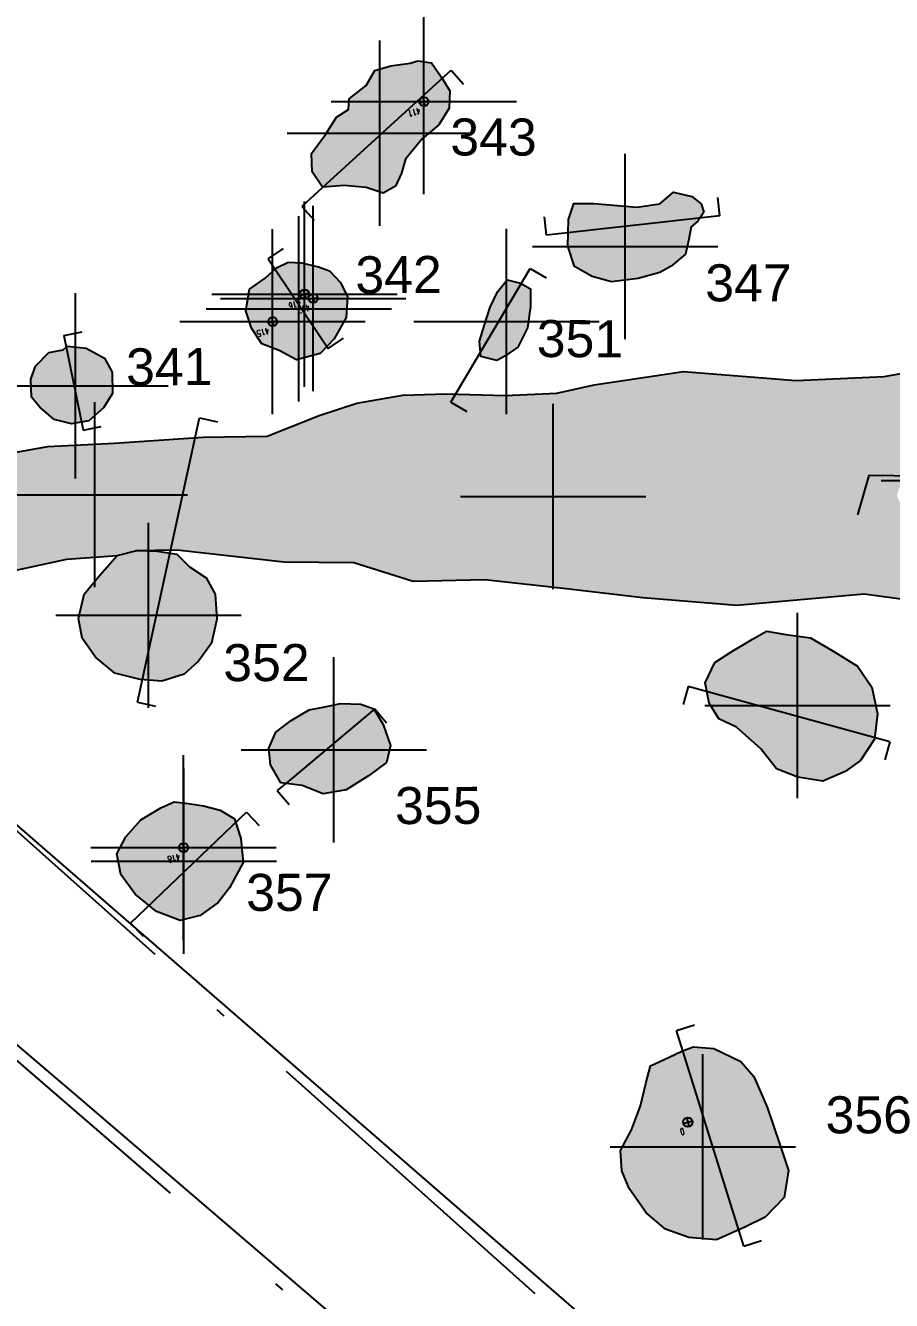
# Model space of a CAD drawing. Header units: millimetres. Extents: x 4462692 to 4462814, y 5793999 to 5794154.
# Drawn here: x 4462751.21 to 4462760.55, y 5794045.21 to 5794058.97 of the extents above; entities that cross this region are included whole.
import ezdxf
from ezdxf.enums import TextEntityAlignment as Align

# ---------------------------------------------------------------- set-up
doc = ezdxf.new("R2010")
doc.units = ezdxf.units.MM
doc.header["$PDMODE"] = 2
doc.header["$PDSIZE"] = -1
doc.linetypes.add('ACAD_ISO10W100', pattern=[18, 12, -3, 0, -3])
for name, color, linetype in [('00Befund', 36, 'Continuous'), ('00BefundNr', 36, 'Continuous'), ('00Profil', 5, 'Continuous'), ('Bronzenadel', 124, 'Continuous'), ('GGuk', 7, 'Continuous'), ('Gruben', 252, 'Continuous'), ('GUK', 90, 'ACAD_ISO10W100'), ('Höhenpunkte Befunde', 7, 'Continuous'), ('Keramik Pl.1', 60, 'Continuous'), ('Pfosten', 254, 'Continuous'), ('Salzmünder Kultur', 132, 'Continuous'), ('SBZ EZ', 16, 'Continuous')]:
    doc.layers.add(name, color=color, linetype=linetype)
doc.styles.add('ROMANS', font='ROMANS.shx', dxfattribs={"width": 0.75})
doc.styles.get("Standard").update_dxf_attribs({"font": 'arial.ttf'})

# ---------------------------------------------------------------- blocks, each defined once
blk = doc.blocks.new('MESSPUNKT')
for p, q in [((0, -0.04), (0, 0.04)), ((0.04, 0), (-0.04, 0))]:
    blk.add_line(p, q)
blk.add_circle((0, 0), 0.05)
at = {"style": 'ROMANS', "width": 0.75, "flags": 1}
for tag, p in [('STANDPUNKT', (-0.06, -0.05)), ('MESSWERT', (-0.06, 0.05)), ('KOORDINATEN', (-0.06, -0.15))]:
    blk.add_attdef(tag, text='', height=0.07, dxfattribs=at).set_placement(p, align=Align.RIGHT)
at = {"style": 'ROMANS', "width": 0.75}
for tag, p in [('NUMMER', (0.06, 0.05)), ('INFO', (0.06, -0.15))]:
    blk.add_attdef(tag, p, '', height=0.07, dxfattribs=at)

msp = doc.modelspace()

# ---------------------------------------------------------------- hatches: boundary and pattern name
at = {"layer": 'Gruben'}
h = msp.add_hatch(color=256, dxfattribs=at)
h.dxf.hatch_style = 1
h.paths.add_polyline_path([(4462757.197, 5794063.979), (4462757.439, 5794063.905), (4462757.657, 5794063.891), (4462757.86, 5794063.659), (4462758.03, 5794063.361), (4462758.031, 5794063.01), (4462757.996, 5794062.656), (4462757.815, 5794062.433), (4462757.584, 5794062.181), (4462757.205, 5794062.168), (4462756.897, 5794062.221), (4462756.648, 5794062.35), (4462756.456, 5794062.488), (4462756.293, 5794062.471), (4462756.094, 5794062.484), (4462755.935, 5794062.627), (4462755.865, 5794062.917), (4462755.918, 5794063.052), (4462755.989, 5794063.139), (4462756.055, 5794063.319), (4462755.905, 5794063.63), (4462755.912, 5794063.797), (4462756.117, 5794063.843), (4462756.241, 5794063.796), (4462756.563, 5794063.911), (4462756.921, 5794064.045), (4462757.09, 5794064.043)])
h.paths.add_polyline_path([(4462756.993, 5794061.547), (4462757.268, 5794061.478), (4462757.462, 5794061.388), (4462757.646, 5794061.212), (4462757.706, 5794061.025), (4462757.748, 5794060.834), (4462757.781, 5794060.577), (4462757.708, 5794060.401), (4462757.557, 5794060.254), (4462757.39, 5794060.222), (4462757.16, 5794060.31), (4462757.079, 5794060.438), (4462756.995, 5794060.547), (4462756.847, 5794060.656), (4462756.71, 5794060.735), (4462756.579, 5794060.881), (4462756.509, 5794061.035), (4462756.544, 5794061.203), (4462756.599, 5794061.386), (4462756.774, 5794061.504)])
h.paths.add_polyline_path([(4462755.079, 5794062.842), (4462755.257, 5794062.724), (4462755.414, 5794062.506), (4462755.48, 5794062.228), (4462755.446, 5794062.036), (4462755.367, 5794061.789), (4462755.137, 5794061.68), (4462754.809, 5794061.538), (4462754.481, 5794061.586), (4462754.169, 5794061.679), (4462753.937, 5794061.76), (4462753.81, 5794061.975), (4462753.791, 5794062.251), (4462753.82, 5794062.399), (4462753.911, 5794062.597), (4462754.063, 5794062.797), (4462754.271, 5794062.91), (4462754.459, 5794062.978), (4462754.665, 5794062.977), (4462754.892, 5794062.919)])
h.paths.add_polyline_path([(4462741.575, 5794063.998), (4462741.683, 5794064.048), (4462741.856, 5794064.047), (4462742.021, 5794063.937), (4462742.204, 5794063.831), (4462742.356, 5794063.703), (4462742.474, 5794063.564), (4462742.53, 5794063.406), (4462742.455, 5794063.261), (4462742.259, 5794062.972), (4462742.053, 5794062.72), (4462741.892, 5794062.569), (4462741.671, 5794062.543), (4462741.485, 5794062.623), (4462741.425, 5794062.732), (4462741.451, 5794062.936), (4462741.45, 5794063.104), (4462741.442, 5794063.335), (4462741.425, 5794063.539), (4462741.42, 5794063.724), (4462741.477, 5794063.858)])
h.paths.add_polyline_path([(4462750.101, 5794057.149), (4462750.245, 5794057.039), (4462750.35, 5794056.957), (4462750.469, 5794056.867), (4462750.602, 5794056.861), (4462750.688, 5794056.768), (4462750.765, 5794056.666), (4462750.873, 5794056.41), (4462750.911, 5794056.263), (4462750.87, 5794056.08), (4462750.845, 5794055.858), (4462750.837, 5794055.666), (4462750.68, 5794055.542), (4462750.459, 5794055.477), (4462750.28, 5794055.358), (4462750.005, 5794055.185), (4462749.547, 5794054.912), (4462749.273, 5794054.717), (4462749.021, 5794054.696), (4462748.815, 5794054.72), (4462748.559, 5794054.848), (4462748.341, 5794055.06), (4462748.174, 5794055.283), (4462748.054, 5794055.564), (4462747.973, 5794055.855), (4462748.039, 5794056.242), (4462748.116, 5794056.512), (4462748.223, 5794056.625), (4462748.361, 5794056.777), (4462748.546, 5794056.878), (4462748.748, 5794057.014), (4462748.962, 5794057.035), (4462749.16, 5794057.003), (4462749.389, 5794057.001), (4462749.663, 5794057.119), (4462749.918, 5794057.186)])
h.paths.add_polyline_path([(4462754.49, 5794056.328), (4462754.603, 5794056.204), (4462754.684, 5794056.048), (4462754.667, 5794055.822), (4462754.54, 5794055.593), (4462754.387, 5794055.433), (4462754.131, 5794055.364), (4462753.944, 5794055.468), (4462753.757, 5794055.538), (4462753.647, 5794055.706), (4462753.584, 5794055.896), (4462753.625, 5794056.127), (4462753.793, 5794056.246), (4462753.915, 5794056.36), (4462754.042, 5794056.419), (4462754.188, 5794056.414), (4462754.37, 5794056.37)])
h.paths.add_polyline_path([(4462758.5, 5794057.049), (4462758.53, 5794056.96), (4462758.463, 5794056.863), (4462758.392, 5794056.803), (4462758.362, 5794056.649), (4462758.33, 5794056.506), (4462758.176, 5794056.377), (4462758.052, 5794056.308), (4462757.819, 5794056.242), (4462757.532, 5794056.208), (4462757.323, 5794056.264), (4462757.131, 5794056.374), (4462757.059, 5794056.593), (4462757.067, 5794056.88), (4462757.124, 5794057.055), (4462757.341, 5794057.055), (4462757.804, 5794057.012), (4462758.052, 5794057.051), (4462758.2, 5794057.174), (4462758.398, 5794057.13)])
h = msp.add_hatch(color=256, dxfattribs=at)
h.dxf.hatch_style = 1
h.paths.add_polyline_path([(4462751.657, 5794055.512), (4462751.862, 5794055.493), (4462752.059, 5794055.384), (4462752.142, 5794055.232), (4462752.147, 5794055.003), (4462752.048, 5794054.847), (4462751.893, 5794054.708), (4462751.704, 5794054.676), (4462751.516, 5794054.722), (4462751.361, 5794054.854), (4462751.274, 5794054.963), (4462751.264, 5794055.157), (4462751.317, 5794055.297), (4462751.46, 5794055.444), (4462751.614, 5794055.474)])
h.paths.add_polyline_path([(4462755.441, 5794058.595), (4462755.589, 5794058.572), (4462755.693, 5794058.422), (4462755.787, 5794058.269), (4462755.779, 5794058.084), (4462755.668, 5794057.902), (4462755.487, 5794057.752), (4462755.31, 5794057.533), (4462755.267, 5794057.38), (4462755.202, 5794057.239), (4462755.066, 5794057.164), (4462754.883, 5794057.225), (4462754.647, 5794057.249), (4462754.412, 5794057.229), (4462754.3, 5794057.396), (4462754.296, 5794057.594), (4462754.445, 5794057.799), (4462754.563, 5794057.985), (4462754.694, 5794058.069), (4462754.701, 5794058.185), (4462754.884, 5794058.328), (4462754.976, 5794058.489), (4462755.151, 5794058.541), (4462755.36, 5794058.567)])
h.paths.add_polyline_path([(4462756.406, 5794056.231), (4462756.551, 5794056.194), (4462756.657, 5794056.134), (4462756.656, 5794055.942), (4462756.625, 5794055.711), (4462756.52, 5794055.502), (4462756.381, 5794055.406), (4462756.294, 5794055.359), (4462756.123, 5794055.402), (4462756.108, 5794055.567), (4462756.16, 5794055.745), (4462756.223, 5794055.936), (4462756.302, 5794056.101)])
h.paths.add_polyline_path([(4462766.77, 5794058.638), (4462766.911, 5794058.497), (4462767.033, 5794058.345), (4462767.136, 5794058.082), (4462767.166, 5794057.952), (4462767.13, 5794057.791), (4462766.982, 5794057.649), (4462766.793, 5794057.599), (4462766.516, 5794057.648), (4462766.289, 5794057.72), (4462766.129, 5794057.836), (4462766.057, 5794058.019), (4462766.128, 5794058.248), (4462766.171, 5794058.416), (4462766.298, 5794058.501), (4462766.523, 5794058.589)])
h = msp.add_hatch(color=256, dxfattribs=at)
h.dxf.hatch_style = 1
h.paths.add_polyline_path([(4462759.496, 5794044.352), (4462759.671, 5794044.321), (4462759.829, 5794044.308), (4462760, 5794044.264), (4462760.157, 5794044.144), (4462760.226, 5794044), (4462760.286, 5794043.744), (4462760.262, 5794043.545), (4462760.198, 5794043.379), (4462760.126, 5794043.211), (4462759.973, 5794043.14), (4462759.785, 5794043.184), (4462759.582, 5794043.282), (4462759.349, 5794043.347), (4462759.168, 5794043.513), (4462759.095, 5794043.664), (4462759.103, 5794043.969), (4462759.101, 5794044.111), (4462759.288, 5794044.251)])
h.paths.add_polyline_path([(4462754.966, 5794051.6), (4462755.067, 5794051.428), (4462755.148, 5794051.202), (4462755.103, 5794051.02), (4462754.909, 5794050.876), (4462754.67, 5794050.723), (4462754.419, 5794050.681), (4462754.195, 5794050.772), (4462753.962, 5794050.799), (4462753.851, 5794050.994), (4462753.834, 5794051.174), (4462753.91, 5794051.347), (4462754.076, 5794051.472), (4462754.268, 5794051.589), (4462754.439, 5794051.62), (4462754.608, 5794051.656), (4462754.826, 5794051.648)])
at = {"layer": 'Pfosten'}
h = msp.add_hatch(color=256, dxfattribs=at)
h.dxf.hatch_style = 1
h.paths.add_polyline_path([(4462727.865, 5794052.01), (4462727.97, 5794051.89), (4462727.932, 5794051.766), (4462727.861, 5794051.677), (4462727.759, 5794051.618), (4462727.691, 5794051.612), (4462727.583, 5794051.659), (4462727.493, 5794051.719), (4462727.501, 5794051.818), (4462727.526, 5794051.908), (4462727.554, 5794051.956), (4462727.69, 5794052.037), (4462727.758, 5794052.007)])
h.paths.add_polyline_path([(4462728.256, 5794052.972), (4462728.3, 5794052.856), (4462728.305, 5794052.741), (4462728.265, 5794052.64), (4462728.126, 5794052.607), (4462728.029, 5794052.575), (4462727.885, 5794052.667), (4462727.837, 5794052.792), (4462727.861, 5794052.874), (4462727.9, 5794053.055), (4462727.99, 5794053.084), (4462728.127, 5794053.048), (4462728.189, 5794053.001)])
h.paths.add_polyline_path([(4462732.558, 5794052.79), (4462732.558, 5794052.722), (4462732.53, 5794052.641), (4462732.417, 5794052.547), (4462732.34, 5794052.492), (4462732.237, 5794052.443), (4462732.154, 5794052.449), (4462732.074, 5794052.577), (4462732.092, 5794052.662), (4462732.182, 5794052.747), (4462732.282, 5794052.771), (4462732.378, 5794052.796), (4462732.515, 5794052.847)])
h.paths.add_polyline_path([(4462729.995, 5794056.854), (4462730.011, 5794056.776), (4462729.973, 5794056.672), (4462729.866, 5794056.615), (4462729.767, 5794056.553), (4462729.66, 5794056.529), (4462729.571, 5794056.534), (4462729.492, 5794056.622), (4462729.446, 5794056.705), (4462729.468, 5794056.82), (4462729.527, 5794056.88), (4462729.586, 5794056.914), (4462729.707, 5794056.962), (4462729.768, 5794056.986), (4462729.887, 5794056.962), (4462729.994, 5794056.917)])
h.paths.add_polyline_path([(4462728.704, 5794056.62), (4462728.73, 5794056.528), (4462728.767, 5794056.42), (4462728.737, 5794056.307), (4462728.68, 5794056.205), (4462728.578, 5794056.163), (4462728.444, 5794056.187), (4462728.404, 5794056.242), (4462728.293, 5794056.353), (4462728.302, 5794056.543), (4462728.327, 5794056.566), (4462728.42, 5794056.64), (4462728.526, 5794056.682), (4462728.629, 5794056.656)])
h.paths.add_polyline_path([(4462734.644, 5794054.277), (4462734.644, 5794054.192), (4462734.647, 5794054.063), (4462734.565, 5794054.002), (4462734.492, 5794053.932), (4462734.407, 5794053.865), (4462734.292, 5794053.74), (4462734.175, 5794053.754), (4462734.052, 5794053.749), (4462734.019, 5794053.811), (4462733.995, 5794053.918), (4462734.054, 5794054.015), (4462734.123, 5794054.143), (4462734.195, 5794054.229), (4462734.297, 5794054.261), (4462734.383, 5794054.3), (4462734.52, 5794054.338), (4462734.579, 5794054.312)])
h.paths.add_polyline_path([(4462736.169, 5794055.209), (4462736.234, 5794055.133), (4462736.161, 5794055.039), (4462736.077, 5794055.019), (4462736.005, 5794055.054), (4462735.962, 5794055.09), (4462735.961, 5794055.204), (4462736.034, 5794055.228)])
h.paths.add_polyline_path([(4462735.541, 5794055.434), (4462735.591, 5794055.344), (4462735.635, 5794055.304), (4462735.612, 5794055.245), (4462735.533, 5794055.251), (4462735.464, 5794055.235), (4462735.439, 5794055.298), (4462735.432, 5794055.367), (4462735.452, 5794055.423)])
h.paths.add_polyline_path([(4462734.32, 5794057.107), (4462734.401, 5794057.073), (4462734.409, 5794056.98), (4462734.364, 5794056.908), (4462734.274, 5794056.905), (4462734.229, 5794056.958), (4462734.197, 5794057.023), (4462734.229, 5794057.09), (4462734.248, 5794057.131)])
h.paths.add_polyline_path([(4462733.59, 5794058.96), (4462733.711, 5794058.93), (4462733.772, 5794058.891), (4462733.833, 5794058.788), (4462733.867, 5794058.688), (4462733.865, 5794058.585), (4462733.86, 5794058.508), (4462733.726, 5794058.486), (4462733.626, 5794058.495), (4462733.532, 5794058.559), (4462733.455, 5794058.685), (4462733.442, 5794058.809), (4462733.468, 5794058.924)])
h.paths.add_polyline_path([(4462733.302, 5794059.151), (4462733.422, 5794059.076), (4462733.466, 5794058.974), (4462733.415, 5794058.815), (4462733.414, 5794058.728), (4462733.37, 5794058.6), (4462733.191, 5794058.551), (4462733.041, 5794058.597), (4462732.895, 5794058.688), (4462732.913, 5794058.89), (4462732.935, 5794058.96), (4462732.969, 5794059.081), (4462733.064, 5794059.177), (4462733.178, 5794059.199)])
h.paths.add_polyline_path([(4462739.546, 5794050.276), (4462739.577, 5794050.021), (4462739.644, 5794049.856), (4462739.655, 5794049.673), (4462739.655, 5794049.459), (4462739.587, 5794049.26), (4462739.516, 5794049.133), (4462739.383, 5794049.101), (4462739.18, 5794049.169), (4462739.047, 5794049.325), (4462739.017, 5794049.457), (4462738.939, 5794049.606), (4462738.89, 5794049.786), (4462738.846, 5794050.018), (4462738.936, 5794050.203), (4462739.052, 5794050.285), (4462739.122, 5794050.399), (4462739.261, 5794050.435), (4462739.422, 5794050.374), (4462739.5, 5794050.344)])
h.paths.add_polyline_path([(4462739.275, 5794047.38), (4462738.865, 5794046.969), (4462739.022, 5794046.935), (4462739.141, 5794046.944), (4462739.191, 5794047.012), (4462739.25, 5794047.155), (4462739.265, 5794047.308)])
h.paths.add_polyline_path([(4462740.074, 5794046.735), (4462739.84, 5794046.981), (4462739.771, 5794046.871), (4462739.77, 5794046.753), (4462739.857, 5794046.696), (4462739.992, 5794046.693)])
h.paths.add_polyline_path([(4462739.997, 5794045.452), (4462739.971, 5794045.324), (4462739.858, 5794045.202), (4462739.706, 5794045.192), (4462739.558, 5794045.233), (4462739.519, 5794045.321), (4462739.567, 5794045.472), (4462739.699, 5794045.539), (4462739.835, 5794045.555), (4462739.933, 5794045.515)])
h.paths.add_polyline_path([(4462741.109, 5794044.031), (4462741.199, 5794043.865), (4462741.264, 5794043.711), (4462741.164, 5794043.565), (4462741.046, 5794043.477), (4462740.878, 5794043.475), (4462740.706, 5794043.553), (4462740.692, 5794043.702), (4462740.738, 5794043.864), (4462740.836, 5794044.042), (4462740.987, 5794044.029)])
h.paths.add_polyline_path([(4462741.511, 5794043.048), (4462741.579, 5794042.935), (4462741.618, 5794042.829), (4462741.597, 5794042.666), (4462741.469, 5794042.586), (4462741.382, 5794042.566), (4462741.187, 5794042.63), (4462741.098, 5794042.761), (4462741.123, 5794042.846), (4462741.157, 5794042.957), (4462741.272, 5794043.069), (4462741.426, 5794043.069)])
h.paths.add_polyline_path([(4462741.927, 5794044.657), (4462742.024, 5794044.521), (4462742.108, 5794044.371), (4462741.971, 5794044.246), (4462741.806, 5794044.206), (4462741.713, 5794044.281), (4462741.668, 5794044.446), (4462741.73, 5794044.57), (4462741.81, 5794044.685)])
h.paths.add_polyline_path([(4462744.653, 5794047.298), (4462744.849, 5794047.221), (4462744.883, 5794047.101), (4462744.882, 5794046.956), (4462744.757, 5794046.821), (4462744.647, 5794046.77), (4462744.445, 5794046.77), (4462744.327, 5794046.925), (4462744.269, 5794047.052), (4462744.397, 5794047.207), (4462744.501, 5794047.263)])
h.paths.add_polyline_path([(4462744.782, 5794046.38), (4462744.84, 5794046.226), (4462744.813, 5794046.073), (4462744.707, 5794045.918), (4462744.567, 5794045.945), (4462744.41, 5794045.983), (4462744.36, 5794046.11), (4462744.304, 5794046.225), (4462744.34, 5794046.379), (4462744.473, 5794046.498), (4462744.594, 5794046.462), (4462744.683, 5794046.442)])
h.paths.add_polyline_path([(4462762.56, 5794048.925), (4462762.675, 5794048.999), (4462762.812, 5794048.914), (4462762.857, 5794048.814), (4462762.763, 5794048.724), (4462762.675, 5794048.669), (4462762.581, 5794048.715), (4462762.514, 5794048.827)])
h.paths.add_polyline_path([(4462762.487, 5794050.303), (4462762.66, 5794050.333), (4462762.744, 5794050.291), (4462762.832, 5794050.169), (4462762.812, 5794049.973), (4462762.716, 5794049.874), (4462762.519, 5794049.925), (4462762.426, 5794050.067), (4462762.438, 5794050.206)])
h.paths.add_polyline_path([(4462763.2, 5794050.489), (4462763.337, 5794050.553), (4462763.479, 5794050.48), (4462763.542, 5794050.329), (4462763.513, 5794050.162), (4462763.354, 5794050.089), (4462763.21, 5794050.13), (4462763.123, 5794050.22), (4462763.112, 5794050.378)])
h.paths.add_polyline_path([(4462763.908, 5794050.368), (4462764.067, 5794050.326), (4462764.161, 5794050.242), (4462764.106, 5794050.094), (4462763.999, 5794050.016), (4462763.865, 5794050.09), (4462763.815, 5794050.188), (4462763.852, 5794050.325)])
h.paths.add_polyline_path([(4462764.158, 5794051.085), (4462764.376, 5794051.112), (4462764.518, 5794051.052), (4462764.64, 5794050.855), (4462764.602, 5794050.689), (4462764.456, 5794050.519), (4462764.249, 5794050.467), (4462764.056, 5794050.601), (4462763.997, 5794050.786), (4462764.042, 5794050.94)])
h.paths.add_polyline_path([(4462765.545, 5794051.398), (4462765.677, 5794051.484), (4462765.874, 5794051.516), (4462765.961, 5794051.439), (4462766.041, 5794051.298), (4462766.013, 5794051.13), (4462765.891, 5794050.983), (4462765.739, 5794050.962), (4462765.627, 5794050.979), (4462765.499, 5794051.089), (4462765.481, 5794051.276)])
h.paths.add_polyline_path([(4462767.44, 5794051.631), (4462767.58, 5794051.573), (4462767.638, 5794051.435), (4462767.603, 5794051.293), (4462767.477, 5794051.239), (4462767.313, 5794051.264), (4462767.262, 5794051.342), (4462767.27, 5794051.519), (4462767.332, 5794051.592)])
h.paths.add_polyline_path([(4462768.495, 5794051.408), (4462768.614, 5794051.456), (4462768.74, 5794051.351), (4462768.734, 5794051.199), (4462768.676, 5794051.062), (4462768.522, 5794051.04), (4462768.379, 5794051.108), (4462768.318, 5794051.212), (4462768.333, 5794051.365)])
h.paths.add_polyline_path([(4462768.135, 5794053.456), (4462768.29, 5794053.467), (4462768.401, 5794053.387), (4462768.448, 5794053.234), (4462768.374, 5794053.09), (4462768.287, 5794052.988), (4462768.157, 5794052.935), (4462768.011, 5794053.028), (4462768.009, 5794053.147), (4462768.018, 5794053.261)])
edge = h.paths.add_edge_path()
edge.add_line((4462767.778, 5794050.921), (4462767.699, 5794050.856))
edge.add_line((4462767.778, 5794050.921), (4462767.878, 5794050.89))
edge.add_line((4462767.878, 5794050.89), (4462767.992, 5794050.817))
edge.add_line((4462767.992, 5794050.817), (4462768.048, 5794050.686))
edge.add_line((4462768.048, 5794050.686), (4462767.935, 5794050.626))
edge.add_line((4462767.935, 5794050.626), (4462767.849, 5794050.546))
edge.add_line((4462767.849, 5794050.546), (4462767.748, 5794050.622))
edge.add_line((4462767.748, 5794050.622), (4462767.667, 5794050.758))
edge.add_line((4462767.667, 5794050.758), (4462767.699, 5794050.856))
edge.add_line((4462767.699, 5794050.856), (4462767.778, 5794050.921))
at = {"layer": 'Salzmünder Kultur'}
h = msp.add_hatch(color=256, dxfattribs=at)
h.dxf.hatch_style = 1
h.paths.add_polyline_path([(4462765.976, 5794054.14), (4462766.368, 5794054.097), (4462766.84, 5794054.174), (4462767.484, 5794054.228), (4462768.209, 5794054.217), (4462768.883, 5794054.339), (4462769.515, 5794054.39), (4462770.063, 5794054.368), (4462770.769, 5794054.318), (4462771.338, 5794054.373), (4462771.959, 5794054.422), (4462773.432, 5794056.114), (4462772.757, 5794056.087), (4462772.142, 5794056.016), (4462771.674, 5794055.874), (4462771.391, 5794055.827), (4462771.498, 5794055.731), (4462771.524, 5794055.585), (4462771.484, 5794055.435), (4462771.358, 5794055.288), (4462771.221, 5794055.256), (4462771.067, 5794055.337), (4462770.93, 5794055.507), (4462770.945, 5794055.63), (4462771.05, 5794055.767), (4462770.662, 5794055.542), (4462770.136, 5794055.465), (4462769.571, 5794055.496), (4462769.131, 5794055.597), (4462768.911, 5794055.629), (4462768.816, 5794055.489), (4462768.68, 5794055.309), (4462768.489, 5794055.234), (4462768.302, 5794055.204), (4462768.133, 5794055.266), (4462767.949, 5794055.433), (4462767.897, 5794055.658), (4462767.918, 5794055.88), (4462767.536, 5794055.979), (4462767.193, 5794056.001), (4462766.344, 5794055.879), (4462766.187, 5794055.619), (4462766.012, 5794055.304), (4462765.792, 5794055.047), (4462765.531, 5794054.862), (4462765.278, 5794054.664), (4462764.985, 5794054.561), (4462764.729, 5794054.486), (4462764.494, 5794054.556), (4462764.277, 5794054.704), (4462764.067, 5794054.843), (4462763.923, 5794055.054), (4462763.727, 5794055.392), (4462763.628, 5794055.631), (4462763.468, 5794055.888), (4462762.713, 5794055.511), (4462762.198, 5794055.378), (4462761.619, 5794055.395), (4462761.099, 5794055.296), (4462760.474, 5794055.185), (4462759.524, 5794055.142), (4462758.309, 5794055.24), (4462757.345, 5794055.096), (4462756.942, 5794055.007), (4462756.385, 5794054.981), (4462755.747, 5794054.998), (4462755.281, 5794054.984), (4462754.784, 5794054.898), (4462754.376, 5794054.764), (4462753.816, 5794054.541), (4462753.124, 5794054.53), (4462751.449, 5794054.429), (4462751.107, 5794054.369), (4462750.76, 5794054.407), (4462750.496, 5794054.381), (4462750.19, 5794054.258), (4462749.899, 5794054.089), (4462749.526, 5794053.928), (4462749.225, 5794053.821), (4462748.862, 5794053.718), (4462748.638, 5794053.744), (4462748.202, 5794053.75), (4462747.843, 5794053.711), (4462747.437, 5794053.563), (4462748.31, 5794052.784), (4462748.881, 5794052.326), (4462749.304, 5794052.436), (4462749.995, 5794052.715), (4462750.821, 5794053.035), (4462751.653, 5794053.214), (4462752.198, 5794053.255), (4462752.409, 5794053.308), (4462752.843, 5794053.315), (4462753.997, 5794053.184), (4462754.752, 5794053.178), (4462755.392, 5794052.975), (4462756.165, 5794052.995), (4462757.043, 5794052.898), (4462757.871, 5794052.799), (4462758.884, 5794052.719), (4462760.259, 5794052.84), (4462761.078, 5794052.728), (4462762.239, 5794052.969), (4462763.32, 5794053.263), (4462764.225, 5794053.447), (4462765.343, 5794053.739)])
h.paths.add_polyline_path([(4462760.612, 5794053.901), (4462760.679, 5794054.106), (4462760.747, 5794054.325), (4462760.881, 5794054.504), (4462761.032, 5794054.634), (4462761.253, 5794054.688), (4462761.495, 5794054.727), (4462761.673, 5794054.716), (4462761.812, 5794054.659), (4462762.004, 5794054.539), (4462762.061, 5794054.337), (4462762.099, 5794054.049), (4462762.055, 5794053.771), (4462761.893, 5794053.643), (4462761.661, 5794053.525), (4462761.355, 5794053.516), (4462761.062, 5794053.619), (4462760.842, 5794053.639), (4462760.683, 5794053.732)], flags=16)
at = {"layer": 'SBZ EZ'}
h = msp.add_hatch(color=256, dxfattribs=at)
h.dxf.hatch_style = 1
h.paths.add_polyline_path([(4462752.962, 5794050.576), (4462753.127, 5794050.55), (4462753.307, 5794050.506), (4462753.465, 5794050.411), (4462753.533, 5794050.2), (4462753.557, 5794049.941), (4462753.41, 5794049.667), (4462753.288, 5794049.509), (4462753.091, 5794049.369), (4462752.877, 5794049.315), (4462752.623, 5794049.411), (4462752.391, 5794049.599), (4462752.236, 5794049.809), (4462752.194, 5794050.034), (4462752.289, 5794050.217), (4462752.453, 5794050.399), (4462752.668, 5794050.529), (4462752.811, 5794050.594)])
h.paths.add_polyline_path([(4462752.198, 5794053.255), (4462752.409, 5794053.308), (4462752.628, 5794053.301), (4462752.842, 5794053.269), (4462752.978, 5794053.132), (4462753.156, 5794053.012), (4462753.253, 5794052.836), (4462753.273, 5794052.566), (4462753.216, 5794052.306), (4462753.073, 5794052.113), (4462752.919, 5794051.972), (4462752.679, 5794051.897), (4462752.447, 5794051.916), (4462752.172, 5794051.983), (4462751.965, 5794052.156), (4462751.819, 5794052.361), (4462751.778, 5794052.575), (4462751.841, 5794052.838), (4462752.011, 5794053.04)])
h = msp.add_hatch(color=256, dxfattribs=at)
h.dxf.hatch_style = 1
h.paths.add_polyline_path([(4462758.646, 5794052.099), (4462758.831, 5794052.217), (4462759.052, 5794052.35), (4462759.206, 5794052.438), (4462759.413, 5794052.401), (4462759.681, 5794052.364), (4462759.933, 5794052.216), (4462760.186, 5794052.06), (4462760.34, 5794051.833), (4462760.403, 5794051.546), (4462760.37, 5794051.27), (4462760.219, 5794051.04), (4462760.052, 5794050.923), (4462759.813, 5794050.819), (4462759.544, 5794050.862), (4462759.313, 5794050.952), (4462759.145, 5794051.167), (4462758.88, 5794051.401), (4462758.69, 5794051.49), (4462758.587, 5794051.659), (4462758.541, 5794051.88)])
h = msp.add_hatch(color=256, dxfattribs=at)
h.dxf.hatch_style = 1
h.paths.add_polyline_path([(4462758.413, 5794047.95), (4462758.637, 5794047.932), (4462758.927, 5794047.793), (4462759.067, 5794047.629), (4462759.211, 5794047.297), (4462759.35, 5794046.896), (4462759.443, 5794046.616), (4462759.394, 5794046.323), (4462759.19, 5794046.11), (4462758.978, 5794046.008), (4462758.664, 5794045.867), (4462758.368, 5794045.893), (4462758.115, 5794045.982), (4462757.905, 5794046.158), (4462757.723, 5794046.421), (4462757.642, 5794046.61), (4462757.63, 5794046.829), (4462757.748, 5794047.054), (4462757.846, 5794047.313), (4462757.902, 5794047.555), (4462757.953, 5794047.745), (4462758.153, 5794047.838), (4462758.292, 5794047.902)])

# ---------------------------------------------------------------- linework, layer by layer
at = {"layer": '00Befund'}
for points in [[(4462755.441, 5794058.595, 52.365), (4462755.589, 5794058.572, 52.397), (4462755.693, 5794058.422, 52.404), (4462755.787, 5794058.269, 52.377), (4462755.779, 5794058.084, 52.408), (4462755.668, 5794057.902, 52.424), (4462755.487, 5794057.752, 52.402), (4462755.31, 5794057.533, 52.416), (4462755.267, 5794057.38, 52.411), (4462755.202, 5794057.239, 52.416), (4462755.066, 5794057.164, 52.428), (4462754.883, 5794057.225, 52.415), (4462754.647, 5794057.249, 52.429), (4462754.412, 5794057.229, 52.422), (4462754.3, 5794057.396, 52.435), (4462754.296, 5794057.594, 52.465), (4462754.445, 5794057.799, 52.467), (4462754.563, 5794057.985, 52.446), (4462754.694, 5794058.069, 52.454), (4462754.701, 5794058.185, 52.42), (4462754.884, 5794058.328, 52.411), (4462754.976, 5794058.489, 52.378), (4462755.151, 5794058.541, 52.391), (4462755.36, 5794058.567, 52.387)], [(4462758.5, 5794057.049, 52.388), (4462758.53, 5794056.96, 52.392), (4462758.463, 5794056.863, 52.371), (4462758.392, 5794056.803, 52.365), (4462758.362, 5794056.649, 52.383), (4462758.33, 5794056.506, 52.393), (4462758.176, 5794056.377, 52.408), (4462758.052, 5794056.308, 52.432), (4462757.819, 5794056.242, 52.432), (4462757.532, 5794056.208, 52.415), (4462757.323, 5794056.264, 52.425), (4462757.131, 5794056.374, 52.436), (4462757.059, 5794056.593, 52.439), (4462757.067, 5794056.88, 52.391), (4462757.124, 5794057.055, 52.419), (4462757.341, 5794057.055, 52.436), (4462757.804, 5794057.012, 52.395), (4462758.052, 5794057.051, 52.393), (4462758.2, 5794057.174, 52.359), (4462758.398, 5794057.13, 52.388)], [(4462754.49, 5794056.328, 52.421), (4462754.603, 5794056.204, 52.441), (4462754.684, 5794056.048, 52.429), (4462754.667, 5794055.822, 52.45), (4462754.54, 5794055.593, 52.456), (4462754.387, 5794055.433, 52.444), (4462754.131, 5794055.364, 52.455), (4462753.944, 5794055.468, 52.464), (4462753.757, 5794055.538, 52.458), (4462753.647, 5794055.706, 52.447), (4462753.584, 5794055.896, 52.447), (4462753.625, 5794056.127, 52.445), (4462753.793, 5794056.246, 52.447), (4462753.915, 5794056.36, 52.461), (4462754.042, 5794056.419, 52.449), (4462754.188, 5794056.414, 52.444), (4462754.37, 5794056.37, 52.437)], [(4462756.406, 5794056.231, 52.449), (4462756.551, 5794056.194, 52.454), (4462756.657, 5794056.134, 52.461), (4462756.656, 5794055.942, 52.463), (4462756.625, 5794055.711, 52.474), (4462756.52, 5794055.502, 52.446), (4462756.381, 5794055.406, 52.45), (4462756.294, 5794055.359, 52.473), (4462756.123, 5794055.402, 52.467), (4462756.108, 5794055.567, 52.461), (4462756.16, 5794055.745, 52.476), (4462756.223, 5794055.936, 52.482), (4462756.302, 5794056.101, 52.468)], [(4462751.657, 5794055.512, 52.451), (4462751.862, 5794055.493, 52.449), (4462752.059, 5794055.384, 52.458), (4462752.142, 5794055.232, 52.463), (4462752.147, 5794055.003, 52.458), (4462752.048, 5794054.847, 52.446), (4462751.893, 5794054.708, 52.461), (4462751.704, 5794054.676, 52.452), (4462751.516, 5794054.722, 52.456), (4462751.361, 5794054.854, 52.463), (4462751.274, 5794054.963, 52.453), (4462751.264, 5794055.157, 52.455), (4462751.317, 5794055.297, 52.453), (4462751.46, 5794055.444, 52.467), (4462751.614, 5794055.474, 52.453)], [(4462752.198, 5794053.255, 52.469), (4462752.409, 5794053.308, 52.459), (4462752.628, 5794053.301, 52.481), (4462752.842, 5794053.269, 52.482), (4462752.978, 5794053.132, 52.502), (4462753.156, 5794053.012, 52.507), (4462753.253, 5794052.836, 52.491), (4462753.273, 5794052.566, 52.512), (4462753.216, 5794052.306, 52.512), (4462753.073, 5794052.113, 52.526), (4462752.919, 5794051.972, 52.534), (4462752.679, 5794051.897, 52.503), (4462752.447, 5794051.916, 52.523), (4462752.172, 5794051.983, 52.513), (4462751.965, 5794052.156, 52.513), (4462751.819, 5794052.361, 52.519), (4462751.778, 5794052.575, 52.504), (4462751.841, 5794052.838, 52.507), (4462752.011, 5794053.04, 52.491)], [(4462758.646, 5794052.099, 52.519), (4462758.831, 5794052.217, 52.54), (4462759.052, 5794052.35, 52.552), (4462759.206, 5794052.438, 52.544), (4462759.413, 5794052.401, 52.53), (4462759.681, 5794052.364, 52.568), (4462759.933, 5794052.216, 52.55), (4462760.186, 5794052.06, 52.525), (4462760.34, 5794051.833, 52.512), (4462760.403, 5794051.546, 52.502), (4462760.37, 5794051.27, 52.466), (4462760.219, 5794051.04, 52.497), (4462760.052, 5794050.923, 52.51), (4462759.813, 5794050.819, 52.508), (4462759.544, 5794050.862, 52.512), (4462759.313, 5794050.952, 52.478), (4462759.145, 5794051.167, 52.509), (4462758.88, 5794051.401, 52.5), (4462758.69, 5794051.49, 52.488), (4462758.587, 5794051.659, 52.487), (4462758.541, 5794051.88, 52.535)], [(4462754.966, 5794051.6, 52.562), (4462755.067, 5794051.428, 52.578), (4462755.148, 5794051.202, 52.562), (4462755.103, 5794051.02, 52.556), (4462754.909, 5794050.876, 52.556), (4462754.67, 5794050.723, 52.559), (4462754.419, 5794050.681, 52.572), (4462754.195, 5794050.772, 52.567), (4462753.962, 5794050.799, 52.586), (4462753.851, 5794050.994, 52.553), (4462753.834, 5794051.174, 52.567), (4462753.91, 5794051.347, 52.554), (4462754.076, 5794051.472, 52.526), (4462754.268, 5794051.589, 52.522), (4462754.439, 5794051.62, 52.557), (4462754.608, 5794051.656, 52.551), (4462754.826, 5794051.648, 52.564)], [(4462752.962, 5794050.576, 52.537), (4462753.127, 5794050.55, 52.522), (4462753.307, 5794050.506, 52.564), (4462753.465, 5794050.411, 52.572), (4462753.533, 5794050.2, 52.563), (4462753.557, 5794049.941, 52.574), (4462753.41, 5794049.667, 52.573), (4462753.288, 5794049.509, 52.516), (4462753.091, 5794049.369, 52.537), (4462752.877, 5794049.315, 52.595), (4462752.623, 5794049.411, 52.579), (4462752.391, 5794049.599, 52.567), (4462752.236, 5794049.809, 52.556), (4462752.194, 5794050.034, 52.554), (4462752.289, 5794050.217, 52.549), (4462752.453, 5794050.399, 52.534), (4462752.668, 5794050.529, 52.555), (4462752.811, 5794050.594, 52.538)], [(4462758.413, 5794047.95, 52.513), (4462758.637, 5794047.932, 52.544), (4462758.927, 5794047.793, 52.537), (4462759.067, 5794047.629, 52.541), (4462759.211, 5794047.297, 52.535), (4462759.35, 5794046.896, 52.503), (4462759.443, 5794046.616, 52.513), (4462759.394, 5794046.323, 52.517), (4462759.19, 5794046.11, 52.51), (4462758.978, 5794046.008, 52.497), (4462758.664, 5794045.867, 52.532), (4462758.368, 5794045.893, 52.517), (4462758.115, 5794045.982, 52.546), (4462757.905, 5794046.158, 52.538), (4462757.723, 5794046.421, 52.561), (4462757.642, 5794046.61, 52.539), (4462757.63, 5794046.829, 52.547), (4462757.748, 5794047.054, 52.537), (4462757.846, 5794047.313, 52.526), (4462757.902, 5794047.555, 52.528), (4462757.953, 5794047.745, 52.517), (4462758.153, 5794047.838, 52.517), (4462758.292, 5794047.902, 52.521)]]:
    msp.add_polyline3d(points, close=True, dxfattribs=at)
for points in [[(4462751.107, 5794054.369, 52.451), (4462751.449, 5794054.429, 52.456), (4462752.17, 5794054.465, 52.453), (4462753.124, 5794054.53, 52.465), (4462753.816, 5794054.541, 52.448), (4462754.376, 5794054.764, 52.468), (4462754.784, 5794054.898, 52.481), (4462755.281, 5794054.984, 52.492), (4462755.747, 5794054.998, 52.493), (4462756.385, 5794054.981, 52.473), (4462756.942, 5794055.007, 52.482), (4462757.345, 5794055.096, 52.46), (4462758.309, 5794055.24, 52.454), (4462759.524, 5794055.142, 52.497), (4462760.474, 5794055.185, 52.498), (4462761.099, 5794055.296, 52.52)], [(4462748.881, 5794052.326, 52.517), (4462749.304, 5794052.436, 52.439), (4462749.995, 5794052.715, 52.453), (4462750.821, 5794053.035, 52.45), (4462751.653, 5794053.214, 52.463), (4462752.198, 5794053.255, 52.469), (4462752.409, 5794053.308, 52.459), (4462752.607, 5794053.311, 52.48), (4462752.843, 5794053.315, 52.487), (4462753.997, 5794053.184, 52.507), (4462754.752, 5794053.178, 52.503), (4462755.392, 5794052.975, 52.55), (4462756.165, 5794052.995, 52.531), (4462757.043, 5794052.898, 52.519), (4462757.871, 5794052.799, 52.528), (4462758.884, 5794052.719, 52.547), (4462760.259, 5794052.84, 52.501), (4462761.078, 5794052.728, 52.501)]]:
    msp.add_polyline3d(points, dxfattribs=at)
at = {"layer": '00Profil'}
for p, q in [((4462755.801, 5794058.491, 52.363), (4462755.935, 5794058.343, 52.363)), ((4462754.534, 5794057.336, 52.461), (4462754.189, 5794057.021, 52.487)), ((4462758.701, 5794056.92, 52.365), (4462758.679, 5794057.119, 52.365)), ((4462754.189, 5794057.021, 52.487), (4462754.323, 5794056.873, 52.487)), ((4462756.832, 5794056.713, 52.412), (4462756.81, 5794056.911, 52.412)), ((4462753.826, 5794056.455, 52.472), (4462753.993, 5794056.566, 52.472)), ((4462756.654, 5794056.352, 52.448), (4462756.826, 5794056.25, 52.448)), ((4462751.623, 5794055.627, 52.486), (4462751.819, 5794055.667, 52.486)), ((4462754.473, 5794055.489, 52.457), (4462754.639, 5794055.601, 52.457)), ((4462755.799, 5794054.909, 52.508), (4462755.971, 5794054.807, 52.508)), ((4462751.83, 5794054.606, 52.478), (4462752.026, 5794054.646, 52.478)), ((4462753.085, 5794054.741, 52.444), (4462753.28, 5794054.698, 52.444)), ((4462758.358, 5794051.838, 52.563), (4462758.306, 5794051.645, 52.563)), ((4462752.415, 5794051.671, 52.515), (4462752.611, 5794051.628, 52.515)), ((4462754.977, 5794051.599, 52.56), (4462755.105, 5794051.446, 52.56)), ((4462760.536, 5794051.241, 52.509), (4462760.483, 5794051.048, 52.509)), ((4462754.082, 5794050.848, 52.584), (4462753.925, 5794050.717, 52.588)), ((4462753.925, 5794050.717, 52.588), (4462754.054, 5794050.564, 52.588)), ((4462753.592, 5794050.482, 52.575), (4462753.731, 5794050.338, 52.575)), ((4462758.235, 5794048.127, 52.53), (4462758.426, 5794048.186, 52.53)), ((4462758.959, 5794045.799, 52.519), (4462759.15, 5794045.859, 52.519))]:
    msp.add_line(p, q, dxfattribs=at)
for points in [[(4462754.534, 5794057.336, 52.461), (4462755.801, 5794058.491, 52.363)], [(4462758.701, 5794056.92, 52.365), (4462756.832, 5794056.713, 52.412)], [(4462753.826, 5794056.455, 52.472), (4462754.473, 5794055.489, 52.457)], [(4462755.799, 5794054.909, 52.508), (4462756.654, 5794056.352, 52.448)], [(4462751.623, 5794055.627, 52.486), (4462751.83, 5794054.606, 52.478)], [(4462752.415, 5794051.671, 52.515), (4462753.085, 5794054.741, 52.444)], [(4462762.611, 5794054.655, 52.476), (4462762.592, 5794054.204, 52.499), (4462761.409, 5794054.103, 52.496), (4462760.308, 5794054.117, 52.503), (4462760.186, 5794053.691, 52.518)], [(4462760.536, 5794051.241, 52.509), (4462758.358, 5794051.838, 52.563)], [(4462754.977, 5794051.599, 52.56), (4462754.082, 5794050.848, 52.584)], [(4462752.481, 5794049.14, 52.576), (4462752.342, 5794049.284, 52.576), (4462753.529, 5794050.422, 52.575), (4462753.592, 5794050.482, 52.575)], [(4462758.959, 5794045.799, 52.519), (4462758.235, 5794048.127, 52.53)]]:
    msp.add_polyline3d(points, dxfattribs=at)
at = {"layer": 'GGuk', "ltscale": 0.1}
msp.add_polyline3d([(4462732.341, 5794067.64, -0.459), (4462733.886, 5794069.405, -0.484), (4462738.735, 5794074.953, -0.707), (4462742.02, 5794078.725, -0.716), (4462743.423, 5794077.786, -0.771), (4462744.439, 5794076.784, -0.776), (4462747.233, 5794079.701, -0.799), (4462750.941, 5794083.672, -0.796), (4462754.482, 5794080.474, -0.855), (4462760.807, 5794074.947, -0.684), (4462766.418, 5794070.147, -0.578), (4462772.466, 5794065.245, -0.373), (4462777.49, 5794060.774, -0.461), (4462770.143, 5794052.545, -0.42), (4462760.812, 5794041.622, 0.126), (4462757.754, 5794044.58, 0.014), (4462745.655, 5794055.084, -0.348), (4462741.322, 5794059.639, 0.042), (4462734.594, 5794065.466, -0.558)], close=True, dxfattribs=at)
at = {"layer": 'GGuk'}
msp.add_polyline3d([(4462740.271, 5794057.853, 52.405), (4462745.558, 5794052.702, 52.394), (4462751.822, 5794047.367, 52.706), (4462757.244, 5794042.717, 52.587), (4462759.662, 5794040.426, 52.737), (4462754.136, 5794034.051, 52.636), (4462748.361, 5794027.494, 52.671), (4462743.313, 5794021.757, 52.692), (4462736.491, 5794014.046, 52.718)], dxfattribs=at)
at = {"layer": 'GUK', "ltscale": 0.3}
msp.add_line((4462760.812, 5794041.622, 53.126), (4462745.216, 5794055.546, 52.691), dxfattribs=at)
at = {"layer": 'GUK', "ltscale": 0.5}
msp.add_line((4462759.662, 5794040.426, 52.737), (4462746.505, 5794051.779, 52.392), dxfattribs=at)
at = {"layer": 'Höhenpunkte Befunde', "extrusion": (-0.0012, 5.29667e-05, 0.999999)}
for p in [(4462755.032, 5794057.813, 52.423), (4462757.678, 5794056.589, 52.46), (4462754.157, 5794055.916, 52.454), (4462756.397, 5794055.78, 52.486), (4462751.747, 5794055.084, 52.448), (4462761.443, 5794054.062, 52.512), (4462751.956, 5794053.91, 52.45), (4462756.904, 5794053.89, 52.497), (4462752.535, 5794052.608, 52.515), (4462759.538, 5794051.633, 52.527), (4462754.536, 5794051.155, 52.57), (4462752.915, 5794049.953, 52.584), (4462758.518, 5794046.871, 52.56)]:
    msp.add_point(p, dxfattribs=at)
at = {"layer": 'Keramik Pl.1', "extrusion": (-0.0012, 5.29667e-05, 0.999999)}
for p in [(4462755.508, 5794058.153, 52.45), (4462754.219, 5794056.075, 52.456), (4462754.312, 5794056.029, 52.469), (4462753.875, 5794055.778, 52.479), (4462752.914, 5794050.1, 52.578)]:
    msp.add_point(p, dxfattribs=at)

# ---------------------------------------------------------------- block references
at = {"layer": 'Bronzenadel', "extrusion": (-0.0012, 5.29667e-05, 0.999999)}
ref = msp.add_blockref('MESSPUNKT', (4462755.206, 5794047.41, -4995.294), dxfattribs=dict(at, rotation=194.1178981687214))
ref.add_attrib('NUMMER', '0', (4462755.16, 5794047.347, -4995.294), dxfattribs={"layer": '0', "color": 0, "extrusion": (-0.0012, 5.29667e-05, 0.999999), "height": 0.07, "rotation": 194.1179, "style": 'ROMANS', "width": 0.75})
at = {"layer": 'Keramik Pl.1', "extrusion": (-0.0012, 5.29667e-05, 0.999999)}
ref = msp.add_blockref('MESSPUNKT', (4462752.359, 5794058.425, -4994.911), dxfattribs=dict(at, rotation=194.1178981687214))
ref.add_attrib('NUMMER', '411', (4462752.313, 5794058.362, -4994.911), dxfattribs={"layer": '0', "color": 0, "extrusion": (-0.0012, 5.29667e-05, 0.999999), "height": 0.07, "rotation": 194.1179, "style": 'ROMANS', "width": 0.75})
ref = msp.add_blockref('MESSPUNKT', (4462751.07, 5794056.347, -4994.903), dxfattribs=dict(at, rotation=194.1178981687214))
ref.add_attrib('NUMMER', '416', (4462751.024, 5794056.284, -4994.903), dxfattribs={"layer": '0', "color": 0, "extrusion": (-0.0012, 5.29667e-05, 0.999999), "height": 0.07, "rotation": 194.1179, "style": 'ROMANS', "width": 0.75})
ref = msp.add_blockref('MESSPUNKT', (4462751.164, 5794056.302, -4994.891), dxfattribs=dict(at, rotation=194.1178981687214))
ref.add_attrib('NUMMER', '417', (4462751.118, 5794056.239, -4994.891), dxfattribs={"layer": '0', "color": 0, "extrusion": (-0.0012, 5.29667e-05, 0.999999), "height": 0.07, "rotation": 194.1179, "style": 'ROMANS', "width": 0.75})
ref = msp.add_blockref('MESSPUNKT', (4462750.726, 5794056.051, -4994.88), dxfattribs=dict(at, rotation=194.1178981687214))
ref.add_attrib('NUMMER', '415', (4462750.68, 5794055.988, -4994.88), dxfattribs={"layer": '0', "color": 0, "extrusion": (-0.0012, 5.29667e-05, 0.999999), "height": 0.07, "rotation": 194.1179, "style": 'ROMANS', "width": 0.75})
ref = msp.add_blockref('MESSPUNKT', (4462749.765, 5794050.372, -4994.78), dxfattribs=dict(at, rotation=194.1178981687214))
ref.add_attrib('NUMMER', '418', (4462749.719, 5794050.309, -4994.78), dxfattribs={"layer": '0', "color": 0, "extrusion": (-0.0012, 5.29667e-05, 0.999999), "height": 0.07, "rotation": 194.1179, "style": 'ROMANS', "width": 0.75})

# ---------------------------------------------------------------- texts
at = {"layer": '00BefundNr', "extrusion": (0.00115, -0.000346338, 0.999999), "insert": (4462755.793, 5794057.972), "char_height": 0.4, "attachment_point": 1, "text_direction": (0.999997, -0.002023, -0.001151)}
msp.add_mtext_dynamic_manual_height_columns('343', width=3.48944, gutter_width=12.5, heights=[0], dxfattribs=at)
at = {"layer": '00BefundNr', "extrusion": (0.001152, -0.000338445, 0.999999), "insert": (4462754.767, 5794056.483, 0), "char_height": 0.4, "attachment_point": 1, "text_direction": (0.999988, 0.004834, -0.001151)}
msp.add_mtext_dynamic_manual_height_columns('342', width=2.57588, gutter_width=12.5, heights=[0], dxfattribs=at)
at = {"layer": '00BefundNr', "extrusion": (0.00115, -0.000345168, 0.999999), "insert": (4462758.544, 5794056.397, 52.402), "char_height": 0.4, "attachment_point": 1, "text_direction": (0.999999, -0.001006, -0.001151)}
msp.add_mtext_dynamic_manual_height_columns('347', width=2.63321, gutter_width=12.5, heights=[0], dxfattribs=at)
at = {"layer": '00BefundNr', "extrusion": (0.001149, -0.000348448, 0.999999), "insert": (4462756.726, 5794055.796), "char_height": 0.4, "attachment_point": 1, "text_direction": (0.999992, -0.003859, -0.001151)}
msp.add_mtext_dynamic_manual_height_columns('351', width=1.8133, gutter_width=12.5, heights=[0], dxfattribs=at)
at = {"layer": '00BefundNr', "extrusion": (0.001153, -0.000337038, 0.999999), "insert": (4462752.292, 5794055.489, 0), "char_height": 0.4, "attachment_point": 1, "text_direction": (0.999981, 0.006055, -0.001151)}
msp.add_mtext_dynamic_manual_height_columns('341', width=2.3453, gutter_width=12.5, heights=[0], dxfattribs=at)
at = {"layer": '00BefundNr', "extrusion": (0.001151, -0.000342398, 0.999999), "insert": (4462753.342, 5794052.297, 54.575), "char_height": 0.4, "attachment_point": 1, "text_direction": (0.999998, 0.001401, -0.001151)}
msp.add_mtext_dynamic_manual_height_columns('352', width=2.58526, gutter_width=12.5, heights=[0], dxfattribs=at)
at = {"layer": '00BefundNr', "extrusion": (0.001152, -0.000340601, 0.999999), "insert": (4462755.195, 5794050.754, 52.555), "char_height": 0.4, "attachment_point": 1, "text_direction": (0.999995, 0.002963, -0.001151)}
msp.add_mtext_dynamic_manual_height_columns('355', width=1.9666, gutter_width=12.5, heights=[0], dxfattribs=at)
at = {"layer": '00BefundNr', "extrusion": (0.001151, -0.000343052, 0.999999), "insert": (4462753.589, 5794049.817), "char_height": 0.4, "attachment_point": 1, "text_direction": (0.999999, 0.000833, -0.001151)}
msp.add_mtext_dynamic_manual_height_columns('357', width=2.0432, gutter_width=12.5, heights=[0], dxfattribs=at)
at = {"layer": '00BefundNr', "extrusion": (0.001151, -0.000343994, 0.999999), "insert": (4462759.842, 5794047.416, 0), "char_height": 0.4, "attachment_point": 1, "text_direction": (0.999999, 1.4e-05, -0.001151)}
msp.add_mtext_dynamic_manual_height_columns('356', width=2.91884, gutter_width=12.5, heights=[0], dxfattribs=at)

doc.saveas('drawing.dxf')
